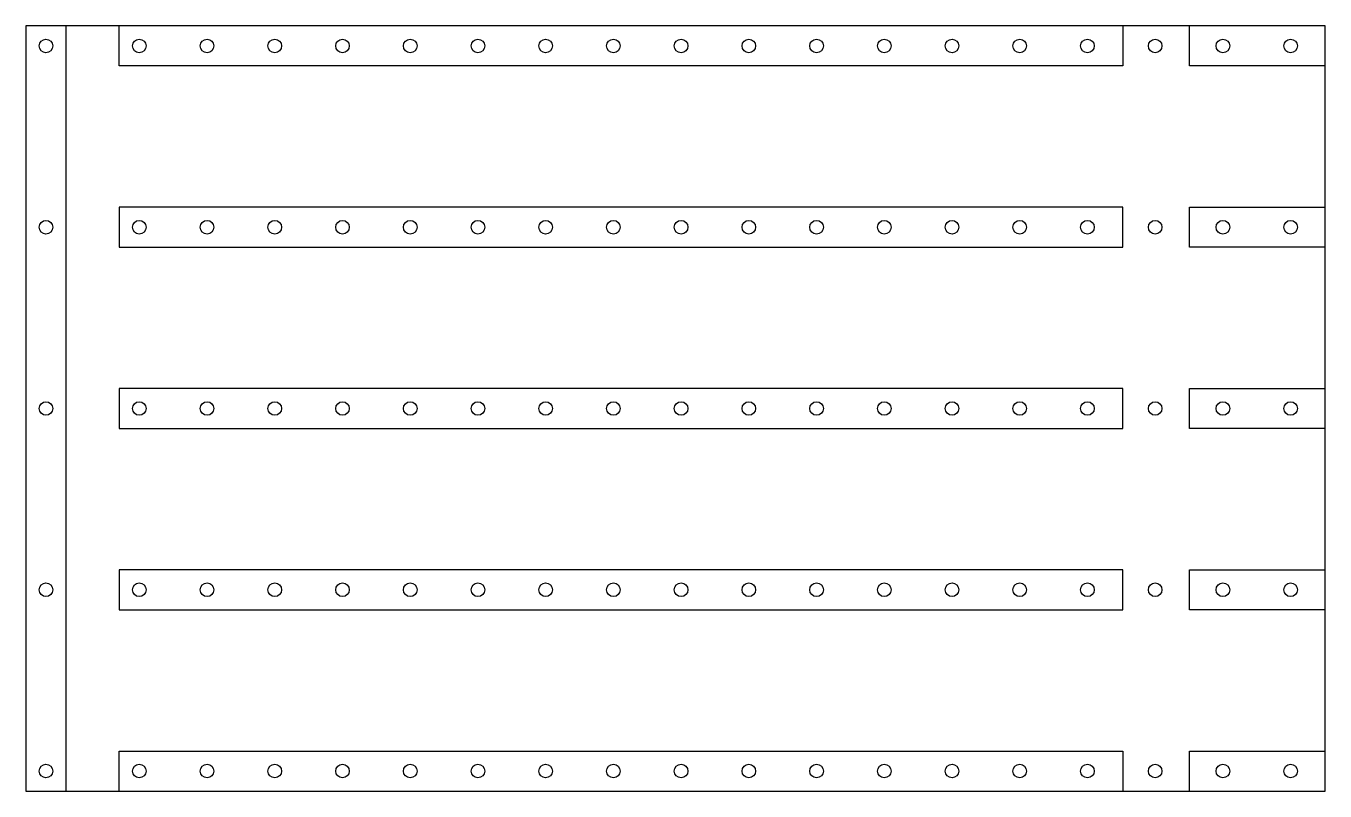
# Model space of a CAD drawing. Extents: x 9 to 497, y 33 to 320.
import ezdxf

# ---------------------------------------------------------------- set-up
doc = ezdxf.new("R2010")
doc.units = 0
doc.layers.get('0').update_dxf_attribs({"linetype": 'CONTINUOUS'})

msp = doc.modelspace()

# ---------------------------------------------------------------- linework, layer by layer
at = {"color": 7, "linetype": 'CONTINUOUS'}
for p, q in [((9.47, 319.62), (9.47, 32.62)), ((24.47, 319.62), (9.47, 319.62)), ((24.47, 319.62), (24.47, 32.62)), ((44.47, 319.62), (24.47, 319.62)), ((420.87, 319.62), (44.47, 319.62)), ((44.47, 304.62), (44.47, 319.62)), ((420.87, 319.62), (420.87, 304.62)), ((445.87, 319.62), (420.87, 319.62)), ((496.67, 319.62), (445.87, 319.62)), ((445.87, 304.62), (445.87, 319.62)), ((496.67, 304.62), (496.67, 319.62)), ((420.87, 304.62), (44.47, 304.62)), ((496.67, 304.62), (445.87, 304.62)), ((496.67, 251.62), (496.67, 304.62)), ((420.87, 251.62), (44.47, 251.62)), ((44.47, 251.62), (44.47, 236.62)), ((420.87, 236.62), (420.87, 251.62)), ((445.87, 236.62), (445.87, 251.62)), ((445.87, 251.62), (496.67, 251.62)), ((496.67, 236.62), (496.67, 251.62)), ((44.47, 236.62), (420.87, 236.62)), ((496.67, 236.62), (445.87, 236.62)), ((496.67, 183.62), (496.67, 236.62)), ((420.87, 183.62), (44.47, 183.62)), ((44.47, 183.62), (44.47, 168.62)), ((420.87, 168.62), (420.87, 183.62)), ((445.87, 168.62), (445.87, 183.62)), ((445.87, 183.62), (496.67, 183.62)), ((496.67, 168.62), (496.67, 183.62)), ((44.47, 168.62), (420.87, 168.62)), ((496.67, 168.62), (445.87, 168.62)), ((496.67, 115.62), (496.67, 168.62)), ((44.47, 115.62), (44.47, 100.62)), ((420.87, 115.62), (44.47, 115.62)), ((420.87, 100.62), (420.87, 115.62)), ((445.87, 100.62), (445.87, 115.62)), ((445.87, 115.62), (496.67, 115.62)), ((496.67, 100.62), (496.67, 115.62)), ((44.47, 100.62), (420.87, 100.62)), ((496.67, 100.62), (445.87, 100.62)), ((496.67, 47.62), (496.67, 100.62)), ((44.47, 32.62), (44.47, 47.62)), ((44.47, 47.62), (420.87, 47.62)), ((420.87, 47.62), (420.87, 32.62)), ((445.87, 32.62), (445.87, 47.62)), ((445.87, 47.62), (496.67, 47.62)), ((496.67, 32.62), (496.67, 47.62)), ((9.47, 32.62), (24.47, 32.62)), ((24.47, 32.62), (44.47, 32.62)), ((44.47, 32.62), (420.87, 32.62)), ((420.87, 32.62), (445.87, 32.62)), ((445.87, 32.62), (496.67, 32.62))]:
    msp.add_line(p, q, dxfattribs=at)
for centre in [(16.97, 312.12), (51.97, 312.12), (77.37, 312.12), (102.77, 312.12), (128.17, 312.12), (153.57, 312.12), (178.97, 312.12), (204.37, 312.12), (229.77, 312.12), (255.17, 312.12), (280.57, 312.12), (305.97, 312.12), (331.37, 312.12), (356.77, 312.12), (382.17, 312.12), (407.57, 312.12), (432.97, 312.12), (458.37, 312.12), (483.77, 312.12), (16.97, 244.12), (51.97, 244.12), (77.37, 244.12), (102.77, 244.12), (128.17, 244.12), (153.57, 244.12), (178.97, 244.12), (204.37, 244.12), (229.77, 244.12), (255.17, 244.12), (280.57, 244.12), (305.97, 244.12), (331.37, 244.12), (356.77, 244.12), (382.17, 244.12), (407.57, 244.12), (432.97, 244.12), (458.37, 244.12), (483.77, 244.12), (16.97, 176.12), (51.97, 176.12), (77.37, 176.12), (102.77, 176.12), (128.17, 176.12), (153.57, 176.12), (178.97, 176.12), (204.37, 176.12), (229.77, 176.12), (255.17, 176.12), (280.57, 176.12), (305.97, 176.12), (331.37, 176.12), (356.77, 176.12), (382.17, 176.12), (407.57, 176.12), (432.97, 176.12), (458.37, 176.12), (483.77, 176.12), (16.97, 108.12), (51.97, 108.12), (77.37, 108.12), (102.77, 108.12), (128.17, 108.12), (153.57, 108.12), (178.97, 108.12), (204.37, 108.12), (229.77, 108.12), (255.17, 108.12), (280.57, 108.12), (305.97, 108.12), (331.37, 108.12), (356.77, 108.12), (382.17, 108.12), (407.57, 108.12), (432.97, 108.12), (458.37, 108.12), (483.77, 108.12), (16.97, 40.12), (51.97, 40.12), (77.37, 40.12), (102.77, 40.12), (128.17, 40.12), (153.57, 40.12), (178.97, 40.12), (204.37, 40.12), (229.77, 40.12), (255.17, 40.12), (280.57, 40.12), (305.97, 40.12), (331.37, 40.12), (356.77, 40.12), (382.17, 40.12), (407.57, 40.12), (432.97, 40.12), (458.37, 40.12), (483.77, 40.12)]:
    msp.add_circle(centre, 2.55, dxfattribs=at)

doc.saveas('drawing.dxf')
